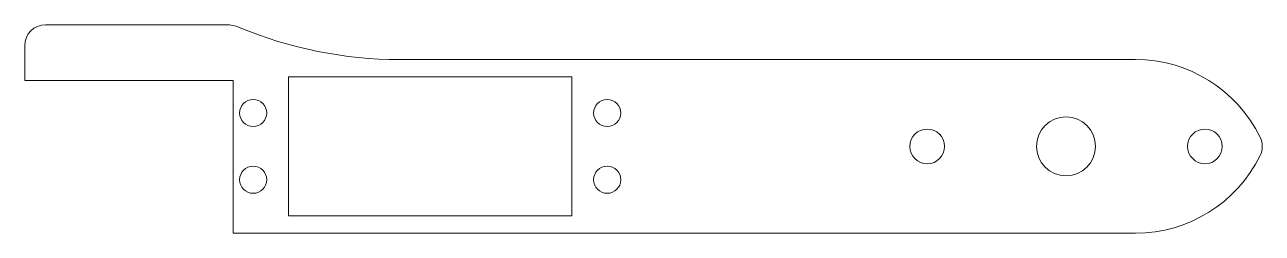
# Model space of a CAD drawing. Header units: inches. Extents: x -4.13 to 2.88, y -0.49 to 0.69.
import ezdxf

# ---------------------------------------------------------------- set-up
doc = ezdxf.new("R2010")
doc.units = ezdxf.units.IN
doc.header["$MEASUREMENT"] = 0

msp = doc.modelspace()

# ---------------------------------------------------------------- linework, layer by layer
at = {"color": 7, "linetype": 'Continuous', "lineweight": 15}
for p, q in [((-4.0157, 0.689), (-2.9929, 0.689)), ((-4.1339, 0.374), (-4.1339, 0.5709)), ((2.1654, 0.4921), (-2.0087, 0.4921)), ((-4.1339, 0.374), (-2.9528, 0.374)), ((-2.9528, 0.374), (-2.9528, -0.4921)), ((-2.6378, 0.3937), (-2.6378, -0.3937)), ((-1.0315, 0.3937), (-2.6378, 0.3937)), ((-1.0315, -0.3937), (-1.0315, 0.3937)), ((-2.6378, -0.3937), (-1.0315, -0.3937)), ((-2.9528, -0.4921), (2.1654, -0.4921))]:
    msp.add_line(p, q, dxfattribs=at)
for centre, radius in [((-2.8386, 0.189), 0.0768), ((-0.8307, 0.189), 0.0768), ((1.7717, 0), 0.1673), ((0.9843, 0), 0.0984), ((2.5591, 0), 0.0984), ((-2.8386, -0.189), 0.0768), ((-0.8307, -0.189), 0.0768)]:
    msp.add_circle(centre, radius, dxfattribs=at)
for centre, radius, start, end in [((-4.0157, 0.5709), 0.1181, 90, 180), ((-2.9929, 0.4921), 0.1969, 67.38014, 90), ((-2.0087, 2.8543), 2.3622, 247.38014, 270), ((2.1654, -0.2953), 0.7874, 26.17897, 90), ((2.766, 0), 0.1181, 333.82103, 26.17897), ((2.1654, 0.2953), 0.7874, 270, 333.82103)]:
    msp.add_arc(centre, radius, start, end, dxfattribs=at)

doc.saveas('drawing.dxf')
